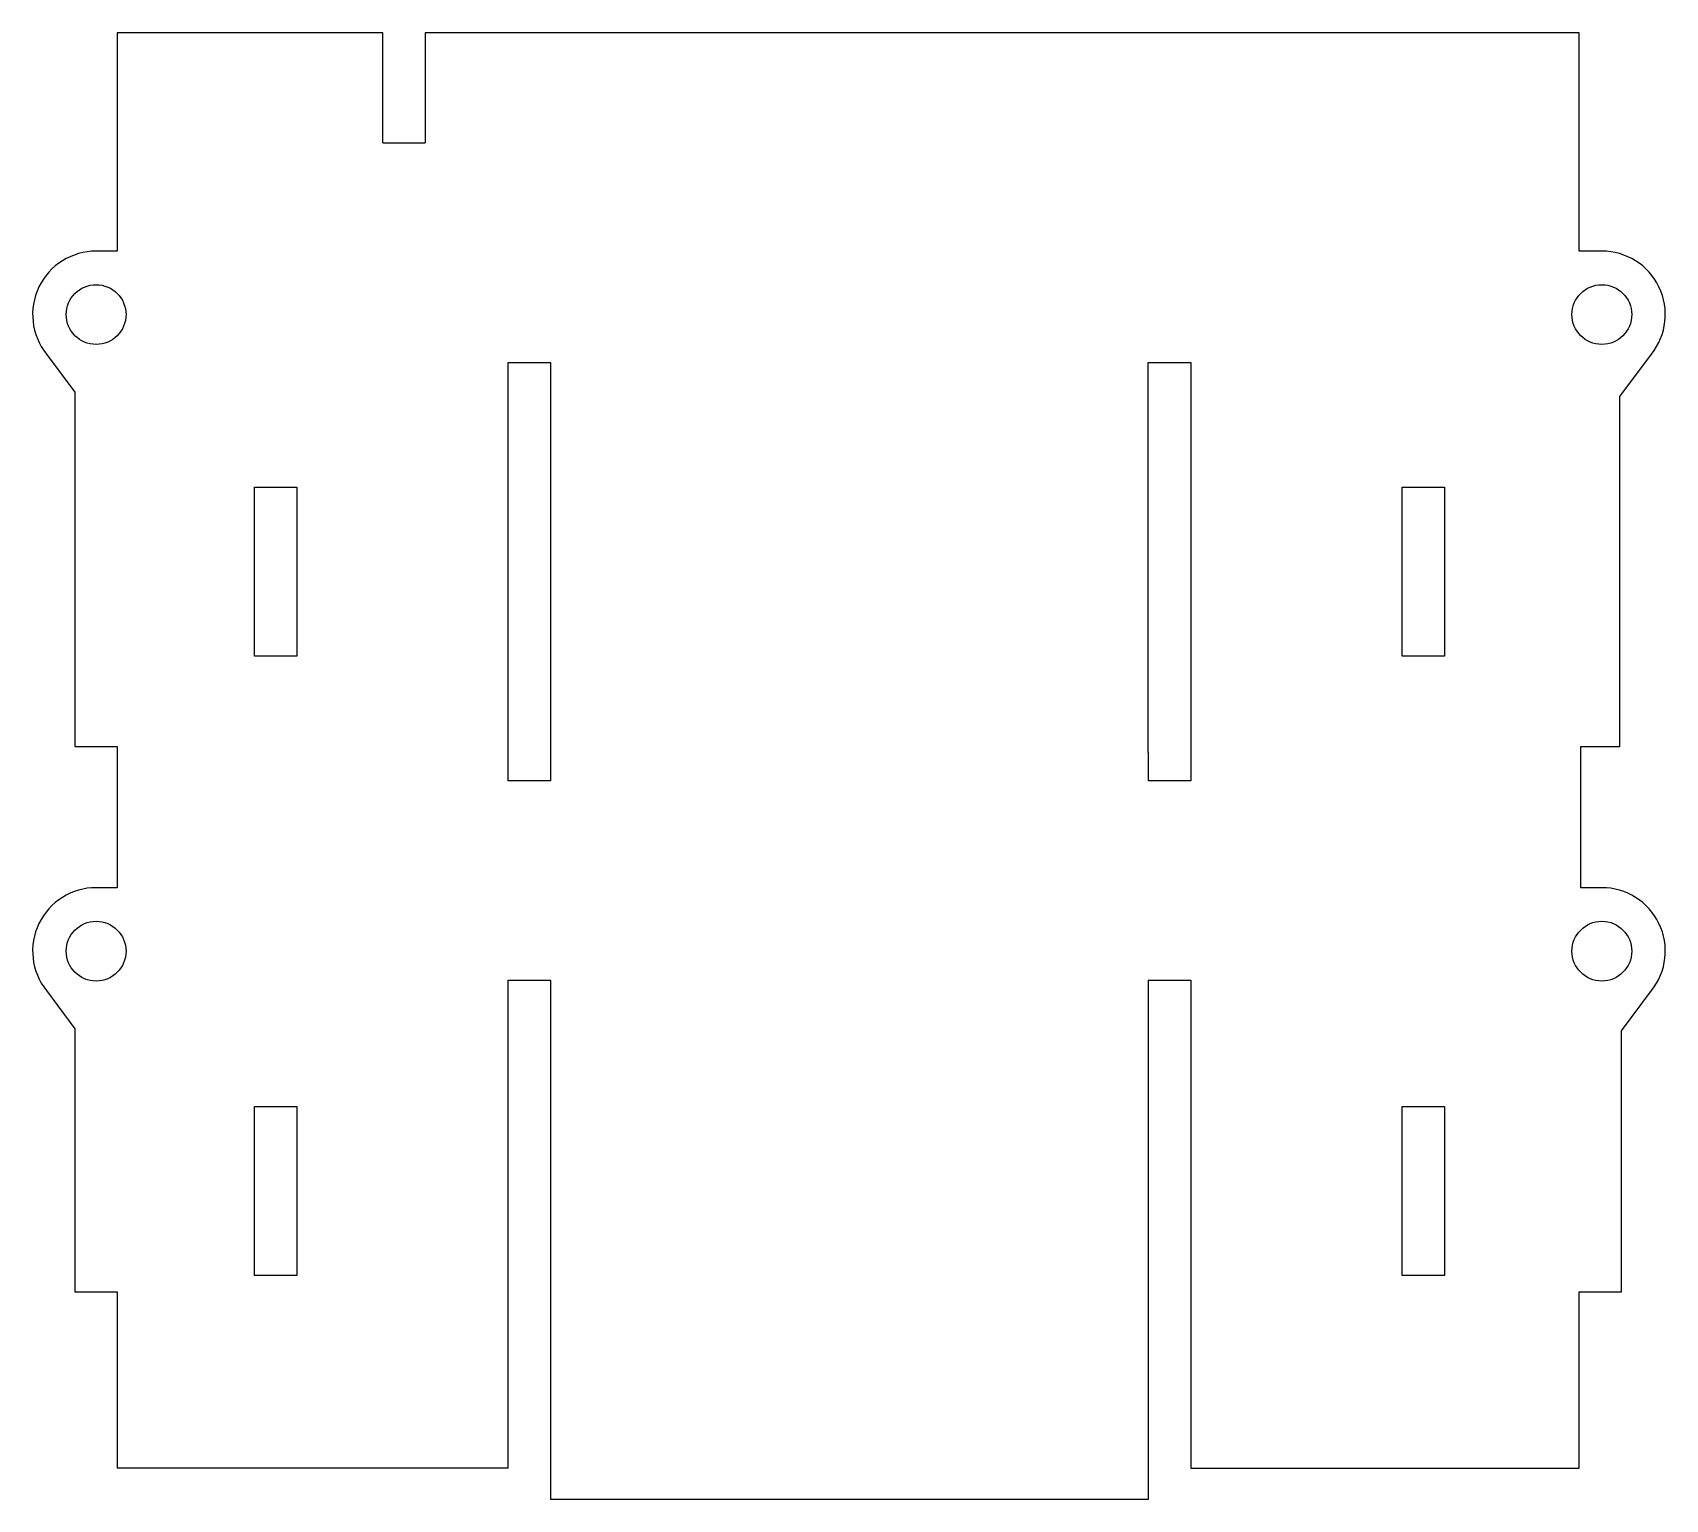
# Model space of a CAD drawing. Header units: millimetres. Extents: x 305 to 537, y -719 to -511.
import ezdxf

# ---------------------------------------------------------------- set-up
doc = ezdxf.new("R2010")
doc.units = ezdxf.units.MM

msp = doc.modelspace()

# ---------------------------------------------------------------- linework, layer by layer
for p, q in [((354.91, -510.73, -55.66), (317.27, -510.73, -55.66)), ((317.27, -510.73, -55.66), (317.27, -541.7, -55.66)), ((354.91, -526.36, -55.66), (354.91, -510.73, -55.66)), ((360.91, -510.73, -55.66), (360.91, -526.36, -55.66)), ((524.54, -510.73, -55.66), (360.91, -510.73, -55.66)), ((524.54, -541.7, -55.66), (524.54, -510.73, -55.66)), ((354.91, -526.36, -55.66), (360.91, -526.36, -55.66)), ((317.27, -541.7, -55.66), (314.27, -541.7, -55.66)), ((527.77, -541.7, -55.66), (524.54, -541.7, -55.66)), ((307.23, -556.3, -55.66), (311.27, -561.7, -55.66)), ((372.72, -616.8, -55.66), (372.72, -557.51, -55.66)), ((372.72, -557.51, -55.66), (378.72, -557.51, -55.66)), ((378.72, -557.51, -55.66), (378.72, -616.8, -55.66)), ((463.42, -612.77, -55.66), (463.42, -557.51, -55.66)), ((463.42, -557.51, -55.66), (469.47, -557.51, -55.66)), ((469.47, -557.51, -55.66), (469.47, -616.8, -55.66)), ((530.31, -562.33, -55.66), (534.82, -556.3, -55.66)), ((311.27, -561.7, -55.66), (311.27, -611.96, -55.66)), ((530.31, -611.96, -55.66), (530.31, -562.33, -55.66)), ((336.72, -599.15, -55.66), (336.72, -575.15, -55.66)), ((336.72, -575.15, -55.66), (342.72, -575.15, -55.66)), ((342.72, -575.15, -55.66), (342.72, -599.15, -55.66)), ((499.47, -599.15, -55.66), (499.47, -575.15, -55.66)), ((499.47, -575.15, -55.66), (505.47, -575.15, -55.66)), ((505.47, -575.15, -55.66), (505.47, -599.15, -55.66)), ((342.72, -599.15, -55.66), (336.72, -599.15, -55.66)), ((505.47, -599.15, -55.66), (499.47, -599.15, -55.66)), ((311.27, -611.96, -55.66), (317.27, -611.96, -55.66)), ((317.27, -611.96, -55.66), (317.27, -631.96, -55.66)), ((463.47, -612.77, -55.66), (463.42, -612.77, -55.66)), ((463.47, -616.8, -55.66), (463.47, -612.77, -55.66)), ((524.77, -631.96, -55.66), (524.77, -611.96, -55.66)), ((524.77, -611.96, -55.66), (530.31, -611.96, -55.66)), ((378.72, -616.8, -55.66), (372.72, -616.8, -55.66)), ((469.47, -616.8, -55.66), (463.47, -616.8, -55.66)), ((317.27, -631.96, -55.66), (314.27, -631.96, -55.66)), ((527.77, -631.96, -55.66), (524.77, -631.96, -55.66)), ((372.72, -714.26, -55.66), (372.72, -645.06, -55.66)), ((372.72, -645.06, -55.66), (378.72, -645.06, -55.66)), ((378.72, -645.06, -55.66), (378.72, -718.69, -55.66)), ((463.42, -645.06, -55.66), (463.42, -718.69, -55.66)), ((463.42, -645.06, -55.66), (469.47, -645.06, -55.66)), ((469.47, -645.06, -55.66), (469.47, -714.26, -55.66)), ((307.23, -646.55, -55.66), (311.27, -651.96, -55.66)), ((530.54, -652.27, -55.66), (534.82, -646.55, -55.66)), ((311.27, -651.96, -55.66), (311.27, -689.26, -55.66)), ((530.54, -689.26, -55.66), (530.54, -652.27, -55.66)), ((336.72, -686.97, -55.66), (336.72, -662.97, -55.66)), ((336.72, -662.97, -55.66), (342.72, -662.97, -55.66)), ((342.72, -662.97, -55.66), (342.72, -686.97, -55.66)), ((499.47, -686.97, -55.66), (499.47, -662.97, -55.66)), ((499.47, -662.97, -55.66), (505.47, -662.97, -55.66)), ((505.47, -662.97, -55.66), (505.47, -686.97, -55.66)), ((342.72, -686.97, -55.66), (336.72, -686.97, -55.66)), ((505.47, -686.97, -55.66), (499.47, -686.97, -55.66)), ((311.27, -689.26, -55.66), (317.27, -689.26, -55.66)), ((317.27, -689.26, -55.66), (317.27, -714.26, -55.66)), ((524.54, -714.26, -55.66), (524.54, -689.26, -55.66)), ((524.54, -689.26, -55.66), (530.54, -689.26, -55.66)), ((372.72, -714.26, -55.66), (317.27, -714.26, -55.66)), ((469.47, -714.26, -55.66), (524.54, -714.26, -55.66)), ((463.42, -718.69, -55.66), (378.72, -718.69, -55.66))]:
    msp.add_line(p, q)
for centre in [(314.27, -550.7, -55.66), (527.77, -550.7, -55.66), (314.27, -640.96, -55.66), (527.77, -640.96, -55.66)]:
    msp.add_circle(centre, 4.24)
for centre, start, end in [((314.27, -550.7, -55.66), 90, 218.4449), ((527.77, -550.7, -55.66), 321.5551, 90), ((314.27, -640.96, -55.66), 90, 218.4449), ((527.77, -640.96, -55.66), 321.5551, 90)]:
    msp.add_arc(centre, 9, start, end)

doc.saveas('drawing.dxf')
